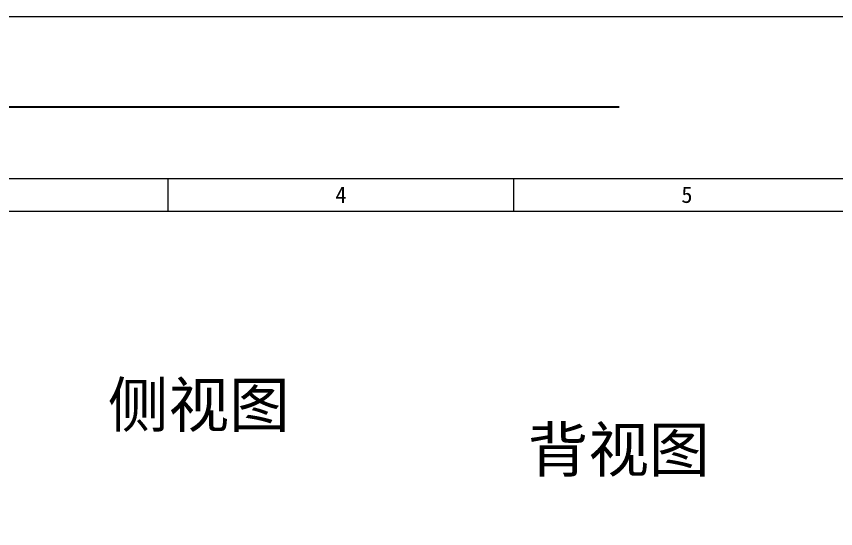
# Model space of a CAD drawing. Header units: millimetres. Extents: x 1773 to 2105, y 395 to 649.
# Drawn here: x 1879.3 to 1977.6, y 587.5 to 649 of the extents above; entities that cross this region are included whole.
import ezdxf
from ezdxf.enums import TextEntityAlignment as Align

# ---------------------------------------------------------------- set-up
doc = ezdxf.new("R2010")
doc.units = ezdxf.units.MM
doc.layers.add('DST', color=253, linetype='Continuous')
doc.layers.add('FPC', color=40, linetype='Continuous', lineweight=20)
doc.layers.add('附料-尺寸标注', color=130, linetype='Continuous', lineweight=18)
doc.styles.add('WMF-ARIAL0', font='arial.ttf')

msp = doc.modelspace()

# ---------------------------------------------------------------- linework, layer by layer
at = {"lineweight": 0}
for p, q in [((1897.515, 625.624), (1897.515, 629.576)), ((1939.013, 625.624), (1939.013, 629.576))]:
    msp.add_line(p, q, dxfattribs=at)
for points in [[(1773.023, 629.576), (2105.004, 629.576), (2105.004, 394.818), (1773.023, 394.818)], [(1776.975, 625.624), (2101.052, 625.624), (2101.052, 398.77), (1776.975, 398.77)]]:
    msp.add_lwpolyline(points, close=True, dxfattribs=at)
at = {"layer": 'DST', "ltscale": 0.1}
msp.add_line((1951.626, 638.138), (1842.099, 638.138), dxfattribs=at)
at = {"layer": 'FPC', "ltscale": 0.1}
msp.add_line((1842.099, 649.02), (2024.297, 649.02), dxfattribs=at)

# ---------------------------------------------------------------- texts
at = {"lineweight": 0}
for tag, text, p in [('4', '4', (1918.264, 627.6)), ('5', '5', (1959.762, 627.6))]:
    msp.add_attdef(tag, text=text, height=1.976, dxfattribs=at).set_placement(p, align=Align.MIDDLE)
at = {"layer": '附料-尺寸标注', "style": 'WMF-ARIAL0'}
for s, p in [('侧视图', (1890.285, 599.723)), ('背视图', (1940.665, 594.353))]:
    msp.add_text(s, height=5.3343, dxfattribs=at).set_placement(p)

doc.saveas('drawing.dxf')
